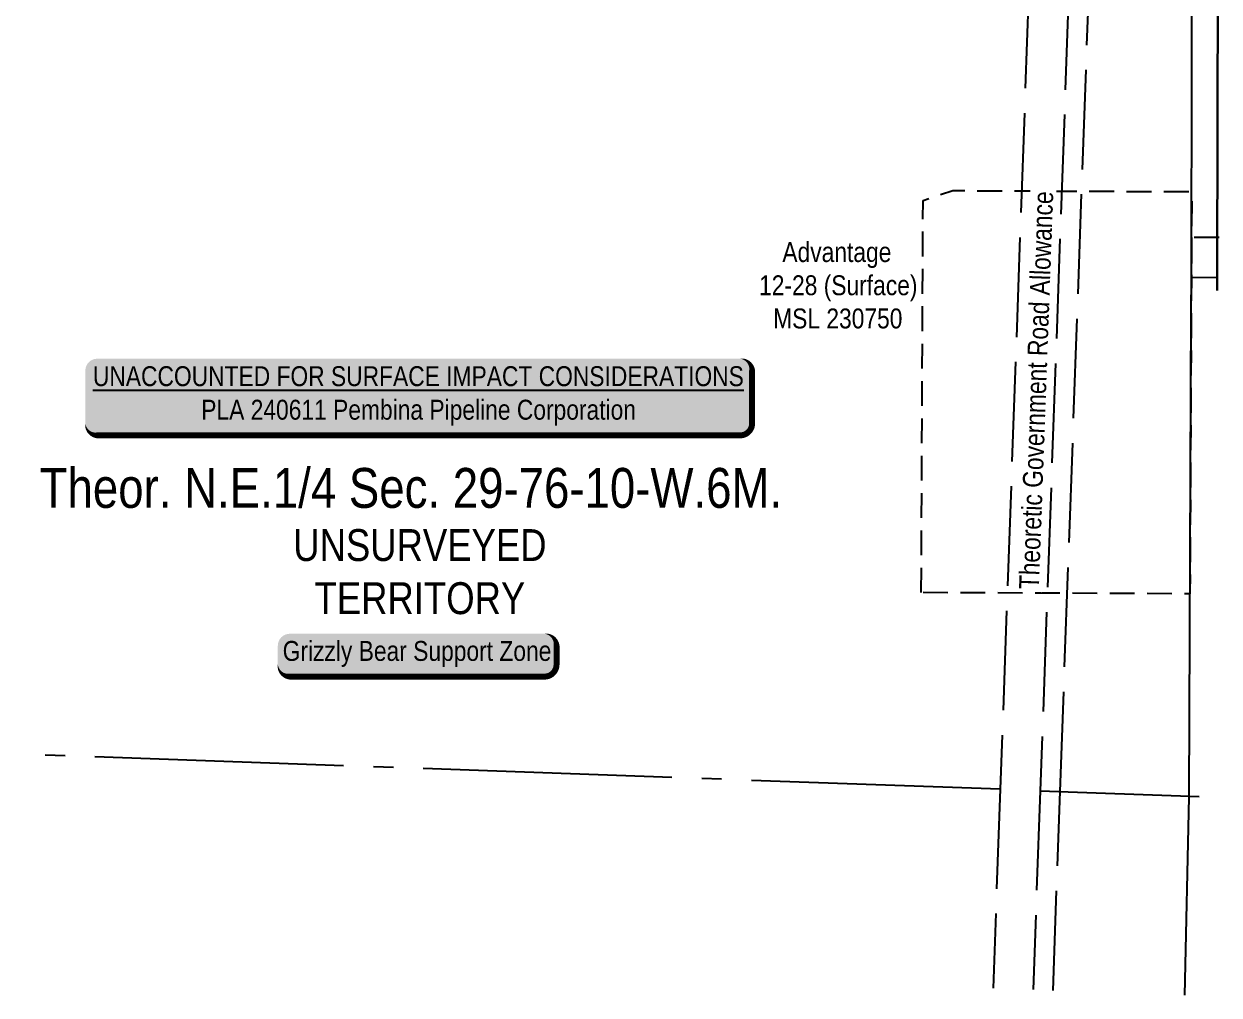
# Model space of a CAD drawing. Extents: x 341532 to 345906, y 6165767 to 6167762.
# Drawn here: x 342049 to 342649, y 6165870 to 6166357 of the extents above; entities that cross this region are included whole.
import ezdxf
from ezdxf.enums import TextEntityAlignment as Align

# ---------------------------------------------------------------- set-up
doc = ezdxf.new("R2010")
doc.units = 0
doc.header["$LTSCALE"] = 5
for name, pattern in [('foc-ACCESSROAD', [3.75, 2.5, -1.25]), ('foc-QUARTERLINE', [33, 25, -3, 2, -3]), ('foc-UNSURVEYED', [12.5, 10, -2.5])]:
    doc.linetypes.add(name, pattern=pattern)
for name, color, linetype in [('AS-WILDLIFE-BLOCK', 131, 'Continuous'), ('C-SYMBOL', 7, 'Continuous'), ('CG-NOTES', 7, 'Continuous'), ('F-AR', 190, 'foc-ACCESSROAD'), ('F-RW', 190, 'Continuous'), ('F-WS', 190, 'foc-ACCESSROAD'), ('L-QSEC', 8, 'foc-QUARTERLINE'), ('L-ROAD-T', 7, 'Continuous'), ('L-UNS-T', 3, 'Continuous'), ('L-USEC', 7, 'foc-UNSURVEYED')]:
    doc.layers.add(name, color=color, linetype=linetype)
doc.layers.add('F-WS-T', color=190, linetype='Continuous', lineweight=9)
doc.styles.add('175L', font='ARIALN.TTF', dxfattribs={"height": 20})
doc.styles.add('80', font='ARIALN.TTF', dxfattribs={"height": 10})
doc.styles.add('80L', font='ARIALN.TTF', dxfattribs={"height": 10})

# ---------------------------------------------------------------- blocks, each defined once
blk = doc.blocks.new('*U35')
h = blk.add_hatch(color=255)
edge = h.paths.add_edge_path()
edge.add_line((-64, -11.5), (64, -11.5))
edge.add_arc((64, -5.5), 6, 270, 360)
edge.add_line((70, -5.5), (70, 4))
edge.add_arc((64, 4), 6, 0, 90)
edge.add_line((64, 10), (-64, 10))
edge.add_arc((-64, 4), 6, 90, 180)
edge.add_line((-70, 4), (-70, -5.5))
edge.add_arc((-64, -5.5), 6, 180, 270)
at = {"color": 131, "flags": 128}
blk.add_lwpolyline([(-64, -11.5, 3, 3, 0), (64, -11.5, 3, 3, 0.414214), (70, -5.5, 3, 3, 0), (70, 4, 3, 0, 0.414214), (64, 10, 0, 0, 0), (-64, 10, 0, 0, 0.414214), (-70, 4, 0, 0, 0), (-70, -5.5, 0, 3, 0.414214)], format="xyseb", close=True, dxfattribs=at)
at = {"color": 131, "style": '80'}
blk.add_attdef('ENTER_TEXT_001', (-35.99, -5), '', height=10, dxfattribs=at)
blk = doc.blocks.new('*U33')
h = blk.add_hatch(color=255)
edge = h.paths.add_edge_path()
edge.add_line((-161.5, -20), (161.5, -20))
edge.add_arc((161.5, -14), 6, 270, 360)
edge.add_line((167.5, -14), (167.5, 12.5))
edge.add_arc((161.5, 12.5), 6, 0, 90)
edge.add_line((161.5, 18.5), (-161.5, 18.5))
edge.add_arc((-161.5, 12.5), 6, 90, 180)
edge.add_line((-167.5, 12.5), (-167.5, -14))
edge.add_arc((-161.5, -14), 6, 180, 270)
at = {"color": 1, "flags": 128}
blk.add_lwpolyline([(-161.5, -20, 3, 3, 0), (161.5, -20, 3, 3, 0.414214), (167.5, -14, 3, 3, 0), (167.5, 12.5, 3, 0, 0.414214), (161.5, 18.5, 0, 0, 0), (-161.5, 18.5, 0, 0, 0.414214), (-167.5, 12.5, 0, 0, 0), (-167.5, -14, 0, 3, 0.414214)], format="xyseb", close=True, dxfattribs=at)
for points in [[(-69.41, -11.25, 0, 7.5, 0), (0, 0, 0, 0, 0)], [(54.11, -6.81, 0, 7.5, 0), (0, 0, 0, 0, 0)]]:
    blk.add_lwpolyline(points, format="xyseb", dxfattribs=at)
at = {"color": 1, "style": '80'}
blk.add_attdef('ENTER_TEXT_001', (-26.85, -4.92), '', height=10, dxfattribs=at)

msp = doc.modelspace()

# ---------------------------------------------------------------- linework, layer by layer
at = {"layer": 'F-AR'}
msp.add_lwpolyline([(342648.875, 6166250.163), (342635.053, 6166250.226), (342634.963, 6166230.231), (342648.159, 6166230.171)], dxfattribs=at)
at = {"layer": 'F-RW'}
for points in [[(342631.723, 6165869.789), (342633.778, 6165969.19), (342633.78, 6165969.756), (342634.888, 6166213.752), (342634.958, 6166229.294), (342635.337, 6166452.434), (342635.168, 6166565.693), (342629.723, 6166615.984), (342443.456, 6166623.217), (342203.146, 6166627.086), (342203.904, 6166645.87), (342201.146, 6166645.953), (342195.149, 6166646.132), (342193.909, 6166646.169), (342178.919, 6166646.615), (341759.426, 6166659.135)], [(342648.334, 6166452.453), (342647.969, 6166232.834), (342647.925, 6166223.654)]]:
    msp.add_lwpolyline(points, dxfattribs=at)
at = {"layer": 'F-WS', "flags": 128}
msp.add_lwpolyline([(342499.276, 6166071.884), (342500.17, 6166268.834), (342515.188, 6166273.764), (342635.158, 6166273.22), (342634.241, 6166071.271)], close=True, dxfattribs=at)
at = {"layer": 'L-QSEC'}
for p, q in [((342538.907, 6165973.149), (341734.95, 6166001.84)), ((342559.006, 6165972.432), (342638.819, 6165969.583))]:
    msp.add_line(p, q, dxfattribs=at)
at = {"layer": 'L-USEC'}
for p, q in [((342553.314, 6166375.105), (342538.907, 6165973.148)), ((342573.413, 6166374.384), (342559.006, 6165972.428)), ((342569.056, 6165972.071), (342583.463, 6166374.031)), ((342538.907, 6165973.148), (342535.326, 6165873.233)), ((342559.006, 6165972.428), (342555.425, 6165872.515)), ((342565.475, 6165872.156), (342569.056, 6165972.071))]:
    msp.add_line(p, q, dxfattribs=at)

# ---------------------------------------------------------------- block references
at = {"layer": 'AS-WILDLIFE-BLOCK'}
ref = msp.add_blockref('*U35', (342246.063, 6166041.218), dxfattribs=at)
ref.add_attrib('ENTER_TEXT_001', 'Grizzly Bear Support Zone', (342178.499, 6166037.599), dxfattribs={"layer": '0', "color": 131, "height": 10, "style": '80'})
at = {"layer": 'CG-NOTES'}
ref = msp.add_blockref('*U33', (342246.837, 6166170.843), dxfattribs=dict(at, xscale=0.9997690000000047, yscale=0.9997690000000047, zscale=0.9997690000000047))
ref.add_attrib('ENTER_TEXT_001', '%%UUNACCOUNTED FOR SURFACE IMPACT CONSIDERATIONS', (342083.191, 6166175.563), dxfattribs={"layer": '0', "color": 1, "height": 9.99769, "style": '80'})
ref.add_attrib('ENTER_TEXT_002', 'PLA 240611 Pembina Pipeline Corporation', (342137.606, 6166158.723), dxfattribs={"layer": '0', "color": 1, "height": 9.99769, "style": '80'})

# ---------------------------------------------------------------- texts
at = {"layer": 'C-SYMBOL', "color": 3, "style": '175L'}
msp.add_text('Theor. N.E.1/4 Sec. 29-76-10-W.6M.', height=19.9951, dxfattribs=at).set_placement((342242.922, 6166108.454), align=Align.BOTTOM_CENTER)
at = {"layer": 'F-WS-T', "insert": (342417.145, 6166247.875), "char_height": 9.99755, "attachment_point": 1, "style": '80L'}
msp.add_mtext_dynamic_manual_height_columns('\\pi12.353;Advantage \\P\\pi0.66375;12-28 (Surface)\\P\\pi7.7221;MSL 230750', width=78.9756, gutter_width=49.988, heights=[0], dxfattribs=at)
at = {"layer": 'L-UNS-T', "color": 3, "insert": (342247.436, 6166082.308), "char_height": 15.99608, "attachment_point": 5, "style": '80L'}
msp.add_mtext_dynamic_manual_height_columns('UNSURVEYED TERRITORY', width=126.41375, gutter_width=47.5, heights=[0], dxfattribs=at)

# ---------------------------------------------------------------- next in the draw order: texts
at = {"layer": 'L-ROAD-T', "insert": (342551.978, 6166173.692), "char_height": 9.99755, "width": 199.49859, "attachment_point": 2, "rotation": 87.925226, "style": '80L', "bg_fill": 3, "box_fill_scale": 1.15, "bg_fill_color": 256, "bg_fill_true_color": 256, "bg_fill_transparency": 0}
msp.add_mtext('Theoretic Government Road Allowance', dxfattribs=at)

# ---------------------------------------------------------------- next in the draw order: linework, layer by layer
at = {"layer": 'F-RW'}
msp.add_lwpolyline([(342647.925, 6166223.654), (342647.969, 6166232.834), (342648.334, 6166452.453), (342648.164, 6166566.404), (342642.045, 6166622.931), (342633.492, 6166630.846), (342443.868, 6166638.209), (342218.748, 6166641.833), (342219.376, 6166657.417), (342220.051, 6166674.175), (342220.181, 6166677.396), (342220.475, 6166684.668), (342221.685, 6166714.697), (342221.886, 6166719.691), (342222.49, 6166734.676), (342224.31, 6166779.819), (342224.691, 6166789.272), (342224.914, 6166794.806), (342225.109, 6166799.646), (342225.712, 6166814.629), (342225.913, 6166819.624), (342228.717, 6166889.185)], dxfattribs=at)

doc.saveas('drawing.dxf')
